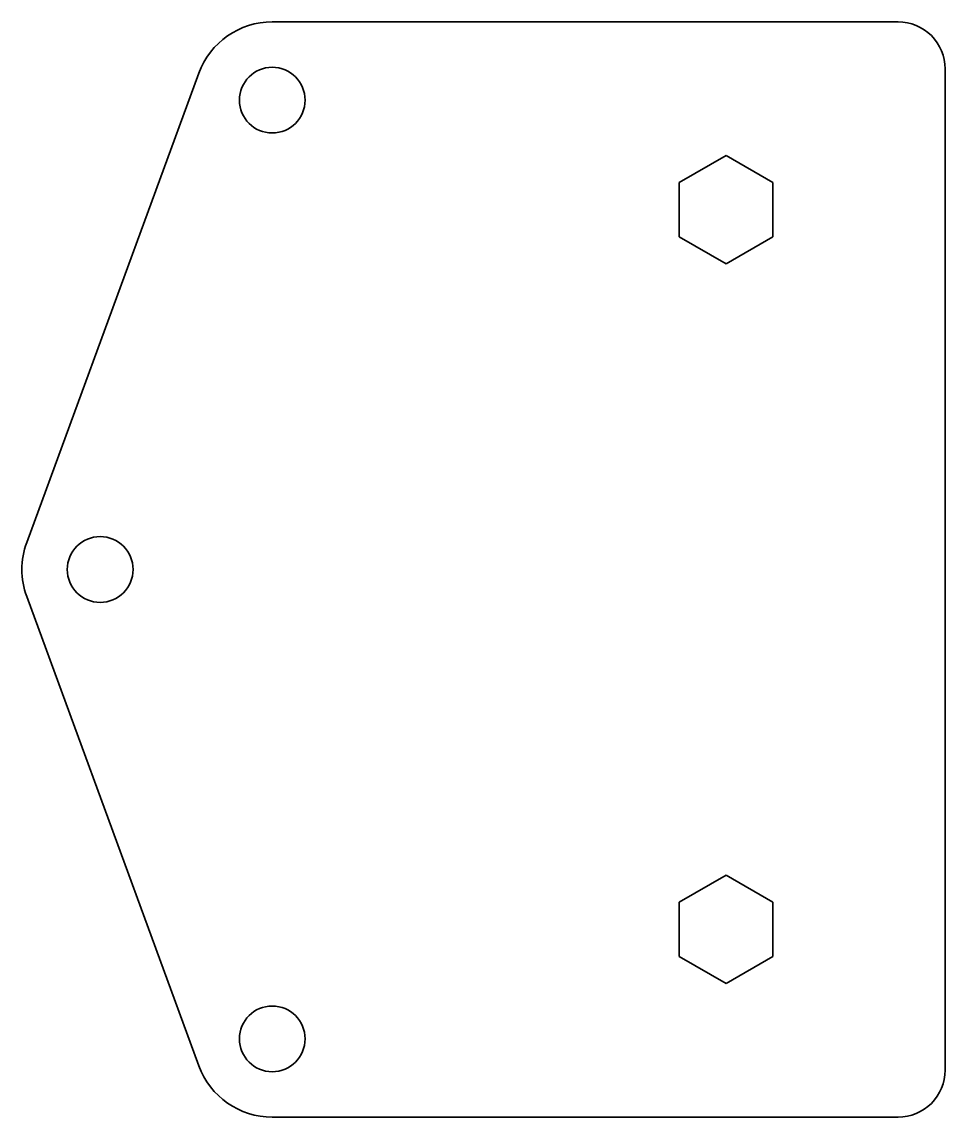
# Model space of a CAD drawing. Extents: x 119 to 178, y 70 to 140.
import ezdxf

# ---------------------------------------------------------------- set-up
doc = ezdxf.new("R2010")
doc.units = 0

msp = doc.modelspace()

# ---------------------------------------------------------------- linework, layer by layer
at = {"color": 7, "lineweight": 35, "ltscale": 0.129399}
for p, q in [((140.175964, 140), (135, 140)), ((135, 70), (140.175964, 70))]:
    msp.add_line(p, q, dxfattribs=at)
at = {"color": 7, "lineweight": 35, "ltscale": 0.241202}
for p, q in [((149.824036, 140), (140.175964, 140)), ((140.175964, 70), (149.824036, 70))]:
    msp.add_line(p, q, dxfattribs=at)
at = {"color": 7, "lineweight": 35}
for p, q in [((175, 140), (149.824036, 140)), ((130.305618, 136.721283), (119.305618, 106.721268)), ((178, 73), (178, 137)), ((119.305618, 103.278732), (130.305618, 73.278725)), ((149.824036, 70), (175, 70))]:
    msp.add_line(p, q, dxfattribs=at)
at = {"color": 7, "lineweight": 35, "ltscale": 0.086602}
for p, q in [((164, 131.464096), (161, 129.732056)), ((167, 129.732056), (164, 131.464096)), ((161, 126.267944), (164, 124.535904)), ((164, 124.535904), (167, 126.267944)), ((161, 83.732048), (161, 80.267952)), ((167, 80.267952), (167, 83.732048))]:
    msp.add_line(p, q, dxfattribs=at)
at = {"color": 7, "lineweight": 35, "ltscale": 0.086603}
for p, q in [((161, 129.732056), (161, 126.267944)), ((167, 126.267944), (167, 129.732056)), ((164, 85.464104), (161, 83.732048)), ((167, 83.732048), (164, 85.464104)), ((161, 80.267952), (164, 78.535896)), ((164, 78.535896), (167, 80.267952))]:
    msp.add_line(p, q, dxfattribs=at)
at = {"color": 7, "lineweight": 35}
for centre in [(135, 135), (124, 105), (135, 75)]:
    msp.add_circle(centre, 2.1, dxfattribs=at)
for centre, radius, start, end in [((135, 135), 5, 90.000003, 159.863692), ((175, 137), 3, 0, 90.000003), ((124, 105), 5, 159.863692, 200.136308), ((135, 75), 5, 200.136308, 269.999997), ((175, 73), 3, 269.999997, 360)]:
    msp.add_arc(centre, radius, start, end, dxfattribs=at)

doc.saveas('drawing.dxf')
